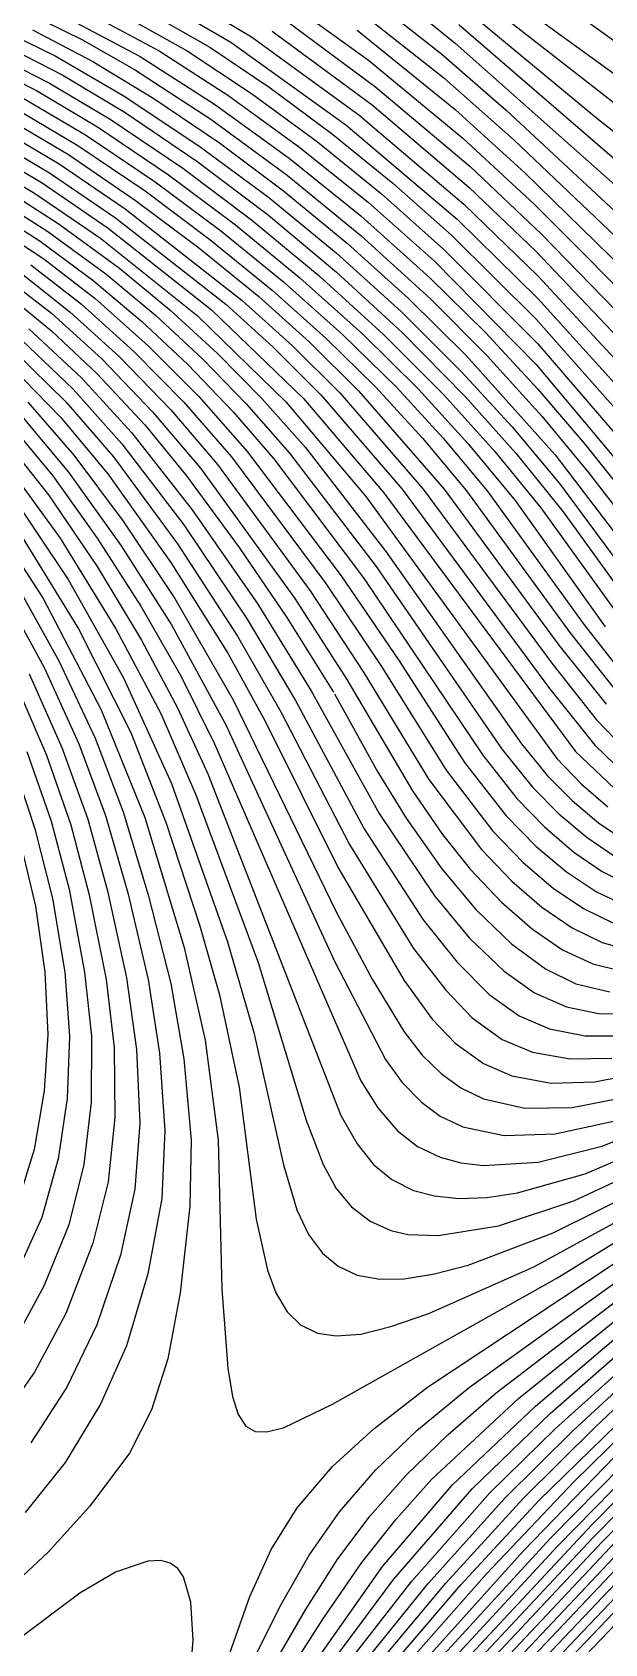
# Model space of a CAD drawing. Header units: inches. Extents: x 2608994 to 2618701, y 1261813 to 1271655.
# Drawn here: x 2616567 to 2616931, y 1262552 to 1263577 of the extents above; entities that cross this region are included whole.
import ezdxf

# ---------------------------------------------------------------- set-up
doc = ezdxf.new("R2010")
doc.units = ezdxf.units.IN
doc.header["$MEASUREMENT"] = 0

msp = doc.modelspace()

# ---------------------------------------------------------------- linework, layer by layer
for points, elevation in [([(2616737, 1262489.9), (2616818.5, 1262590.7), (2616867, 1262644.7), (2616910.7, 1262687.9), (2616995.2, 1262765.7), (2617142.2, 1262905.1), (2617160.8, 1262924.4), (2617178.8, 1262947.2), (2617183.6, 1262949.6), (2617188.4, 1262948.8), (2617260.4, 1262924.9), (2617274.8, 1262923.2), (2617290.4, 1262926.7), (2617321.7, 1262938.7), (2617360, 1262945.4), (2617375.6, 1262950.3), (2617404.4, 1262965.2), (2617439.2, 1262989.5), (2617444, 1262983.3), (2617450, 1262965.2), (2617452.4, 1262970.1), (2617470.4, 1263050.7), (2617548.4, 1263450.3), (2617766.4, 1264588.7)], 331), ([(2616744.3, 1262488.7), (2616829.6, 1262590.8), (2616878.8, 1262644.7), (2616925, 1262690.3), (2617156.2, 1262908.7), (2617172.8, 1262926.5), (2617185.5, 1262944.7), (2617188.4, 1262945.4), (2617194.9, 1262943.5), (2617264, 1262919.8), (2617274.8, 1262918.6), (2617289.2, 1262922.1), (2617321.6, 1262935.8), (2617361.2, 1262942.8), (2617378.2, 1262948.3), (2617406.8, 1262963.2), (2617438, 1262985.3), (2617440.4, 1262984.6), (2617442.8, 1262980.8), (2617450, 1262960.6), (2617451.2, 1262962.9), (2617469.2, 1263041.7), (2617541.2, 1263410.1), (2617767.1, 1264589.9)], 332), ([(2616751.7, 1262479.1), (2616855.6, 1262596.7), (2616911.4, 1262655.5), (2617039.6, 1262781.3), (2617177.6, 1262908.7), (2617196.8, 1262929.7), (2617201.6, 1262931.5), (2617208.8, 1262930.6), (2617271.2, 1262909.7), (2617278.4, 1262908.8), (2617286.8, 1262911.5), (2617321.6, 1262929.9), (2617364.8, 1262938.1), (2617385.2, 1262945), (2617409.2, 1262957.7), (2617438, 1262977.5), (2617442.8, 1262970.7), (2617448.8, 1262950.9), (2617451.2, 1262955.2), (2617470.4, 1263041.4), (2617537.6, 1263385.5), (2617768.5, 1264592.3)], 334), ([(2616754.4, 1262456.3), (2616901, 1262614.7), (2617016.8, 1262732.4), (2617127.2, 1262836.6), (2617171.6, 1262875.4), (2617204, 1262901.2), (2617217.2, 1262907.3), (2617232.8, 1262908.3), (2617289.2, 1262892.8), (2617301, 1262906.3), (2617320.9, 1262920.7), (2617334.8, 1262925.4), (2617368.4, 1262930.7), (2617386.4, 1262936.1), (2617410.4, 1262947.9), (2617436.8, 1262965.5), (2617441.6, 1262958.3), (2617447.6, 1262936.6), (2617450, 1262940.2), (2617469.2, 1263026.1), (2617529.2, 1263333), (2617770.3, 1264594.7)], 337), ([(2616755.7, 1262492.3), (2616839.2, 1262589.7), (2616888.9, 1262643.5), (2617045.6, 1262796), (2617169.2, 1262911.1), (2617183.3, 1262926.7), (2617191.4, 1262939.9), (2617266.4, 1262915.2), (2617276, 1262913.8), (2617288, 1262917.1), (2617321.6, 1262932.8), (2617362.4, 1262940.3), (2617381.6, 1262946.6), (2617408, 1262960.4), (2617438, 1262981.4), (2617442.8, 1262975.8), (2617448.8, 1262956.3), (2617451.2, 1262959), (2617469.6, 1263040.7), (2617538.8, 1263394.7), (2617767.8, 1264591.1)], 333), ([(2616763.5, 1262457.5), (2616922.5, 1262627.9), (2617021.6, 1262728.3), (2617130.8, 1262831.1), (2617174, 1262868.6), (2617205.2, 1262893), (2617220, 1262900.3), (2617236.4, 1262902.5), (2617249.6, 1262900.7), (2617291.6, 1262890.4), (2617304.5, 1262905.1), (2617322.8, 1262918.7), (2617337.2, 1262923.3), (2617369.6, 1262928.1), (2617386.4, 1262933), (2617409.2, 1262943.7), (2617436.8, 1262961.4), (2617441.6, 1262953.1), (2617447.6, 1262931.5), (2617448.8, 1262933.1), (2617468, 1263017.1), (2617522, 1263292.8), (2617770.6, 1264593.5)], 338), ([(2616765.5, 1262476.7), (2616896.3, 1262619.5), (2617003.6, 1262728.3), (2617118.8, 1262837.8), (2617202.8, 1262910.1), (2617214.8, 1262915), (2617226.8, 1262915), (2617285.6, 1262897.8), (2617301.3, 1262911.1), (2617319.6, 1262923.1), (2617337.2, 1262928.5), (2617369.6, 1262933.7), (2617385.2, 1262938.7), (2617409.3, 1262950.7), (2617436.8, 1262969.4), (2617439.2, 1262968), (2617441.6, 1262963.4), (2617447.6, 1262942.4), (2617448.8, 1262941.5), (2617450, 1262944.1), (2617469.2, 1263029.2), (2617531.6, 1263348.4), (2617769.6, 1264593.5)], 336), ([(2616770.8, 1262491.1), (2616878.8, 1262611.1), (2616937, 1262671.1), (2617066, 1262797.5), (2617201.6, 1262920.4), (2617209, 1262923.1), (2617218.4, 1262922.6), (2617276, 1262904.3), (2617282, 1262903.6), (2617321.6, 1262926.9), (2617337.2, 1262931.2), (2617367.2, 1262935.9), (2617388.8, 1262943.4), (2617410.4, 1262954.9), (2617438, 1262973.4), (2617442.5, 1262966.3), (2617448.8, 1262946.1), (2617450, 1262948), (2617469.2, 1263032.4), (2617532.8, 1263357.7), (2617768.9, 1264592.3)], 335), ([(2616780.5, 1262458.7), (2616929.2, 1262617.1), (2617034.8, 1262723.7), (2617136.8, 1262819.2), (2617177.6, 1262854.2), (2617207.6, 1262877.4), (2617224.4, 1262886.9), (2617242.4, 1262891.4), (2617256.8, 1262891.2), (2617297.6, 1262885.4), (2617299.4, 1262893.1), (2617325.2, 1262914.2), (2617340.8, 1262919.1), (2617372, 1262923.1), (2617388.8, 1262927.6), (2617411.6, 1262938), (2617435.6, 1262953.5), (2617440.4, 1262946.2), (2617446.4, 1262922.5), (2617448.8, 1262925.1), (2617468, 1263010.8), (2617518.4, 1263268.1), (2617772.4, 1264598.3)], 340), ([(2616773.2, 1263669.3), (2616966.4, 1263529.4), (2617039.2, 1263472.7), (2617116.4, 1263415.6), (2617193.2, 1263350.3), (2617235.3, 1263316.7), (2617276, 1263286), (2617309.6, 1263263.4), (2617356.4, 1263238.2), (2617376.8, 1263230.7), (2617394.8, 1263226.6), (2617415.2, 1263224.9), (2617429.6, 1263226.4), (2617440.4, 1263229.3), (2617466.8, 1263240.6), (2617472.8, 1263246), (2617477.6, 1263265), (2617514.2, 1263501.5), (2617561.1, 1263751.1)], 274), ([(2616911.2, 1263590.2), (2616956.8, 1263557.6), (2617052.7, 1263481.1), (2617128.4, 1263424.5), (2617198.6, 1263362.3), (2617239.6, 1263328.7), (2617278.4, 1263298.5), (2617312, 1263275.9), (2617340.8, 1263259.7), (2617366, 1263248.8), (2617387.6, 1263242.7), (2617415.2, 1263238.7), (2617429.6, 1263239), (2617440.4, 1263241.6), (2617458.4, 1263249.8), (2617471.6, 1263262), (2617482.4, 1263305.6), (2617516.6, 1263520.7), (2617559.8, 1263749.9)], 273), ([(2616781.6, 1263653.4), (2616966.4, 1263509.3), (2617106.8, 1263404.8), (2617229.5, 1263305.9), (2617283.2, 1263266.6), (2617328.8, 1263237.7), (2617369.6, 1263218.1), (2617386.4, 1263213), (2617400.8, 1263210.9), (2617416.4, 1263211.1), (2617432, 1263214.2), (2617472.8, 1263231.2), (2617474, 1263232), (2617490.3, 1263347.9), (2617510.6, 1263475.1), (2617550.3, 1263691.1)], 275), ([(2616768.9, 1263652.7), (2616926.8, 1263521.7), (2616989.2, 1263472.9), (2617098.4, 1263393.2), (2617233.5, 1263287.9), (2617289.2, 1263248.1), (2617333.6, 1263220.3), (2617372, 1263201.7), (2617387.6, 1263197.2), (2617400.8, 1263195.9), (2617414, 1263196.9), (2617426, 1263199.9), (2617463.2, 1263220.6), (2617474, 1263229.1), (2617507, 1263448.7), (2617547.8, 1263673.1)], 276), ([(2616838, 1263582.2), (2616955.6, 1263480.6), (2616992.8, 1263451.9), (2617092.4, 1263379.9), (2617206.7, 1263292.7), (2617285.6, 1263236), (2617344.4, 1263198.9), (2617364.8, 1263188.5), (2617381.6, 1263182.5), (2617393.6, 1263180.6), (2617405.6, 1263181.5), (2617434.4, 1263196.8), (2617472.8, 1263222.6), (2617474, 1263226.4), (2617508, 1263449.9), (2617547.9, 1263668.3)], 277), ([(2616726.4, 1263659), (2616835.6, 1263570.3), (2616967.6, 1263453.3), (2617222, 1263266), (2617315.6, 1263201), (2617364.8, 1263171.7), (2617378, 1263166.7), (2617390, 1263165), (2617398.4, 1263167.8), (2617412.8, 1263176.3), (2617472.8, 1263218.4), (2617474, 1263223.8), (2617508.2, 1263446.3), (2617547.7, 1263662.3)], 278), ([(2616760, 1263616.4), (2616827.2, 1263563.2), (2616868, 1263527.7), (2616955.6, 1263446.3), (2617008.4, 1263404.9), (2617213.3, 1263257.9), (2617344.4, 1263165.9), (2617363.6, 1263154.6), (2617376.8, 1263149.7), (2617382.8, 1263150.1), (2617393.6, 1263155.9), (2617472.8, 1263215.4), (2617508.4, 1263442.7), (2617546.8, 1263652.7)], 279), ([(2616763.6, 1263599.5), (2616828.4, 1263548.2), (2616873.1, 1263508.7), (2616959.2, 1263426.7), (2617003.6, 1263390.7), (2617266.4, 1263206.3), (2617352.8, 1263142.2), (2617369.6, 1263133.6), (2617380.4, 1263138.4), (2617469.2, 1263208.8), (2617471.6, 1263208.2), (2617472.8, 1263212.5), (2617509.4, 1263443.9), (2617546.6, 1263646.7)], 280), ([(2616773.2, 1263578.5), (2616835.6, 1263528.1), (2616880, 1263487.9), (2616961.6, 1263408.2), (2616995.2, 1263379.4), (2617045.8, 1263343.1), (2617270, 1263190.5), (2617304.8, 1263164), (2617355.2, 1263120.5), (2617361.2, 1263117.2), (2617367.2, 1263119.6), (2617468, 1263204), (2617471.6, 1263204.8), (2617472.8, 1263209.7), (2617509.5, 1263440.3), (2617546.6, 1263641.9)], 281), ([(2616721.6, 1263602.1), (2616780.4, 1263559.4), (2616840.4, 1263509.9), (2616885.8, 1263467.9), (2616965.2, 1263388.4), (2616995.2, 1263361.7), (2617049.2, 1263323.6), (2617268.8, 1263178.8), (2617313, 1263142.7), (2617349.2, 1263103), (2617352.8, 1263100.1), (2617356.4, 1263100.7), (2617413.5, 1263153.5), (2617466.8, 1263199.1), (2617469.2, 1263200), (2617470.4, 1263198.7), (2617471.6, 1263201.8), (2617510.5, 1263441.5), (2617545.4, 1263631.1)], 282), ([(2616727.6, 1263584.9), (2616785.2, 1263542.3), (2616845.2, 1263491.8), (2616890.8, 1263448.6), (2616968.8, 1263368.5), (2616996.4, 1263343.2), (2617045.6, 1263308.9), (2617232.8, 1263191.2), (2617272.4, 1263164), (2617297.3, 1263143.9), (2617317, 1263124.7), (2617330.7, 1263107.9), (2617345.6, 1263082.1), (2617346.8, 1263080.3), (2617348, 1263081), (2617373, 1263109.1), (2617396.8, 1263133.1), (2617466.8, 1263195.2), (2617470.4, 1263194.5), (2617471.6, 1263198.8), (2617510.6, 1263437.9), (2617545.4, 1263626.3)], 283), ([(2616719.2, 1263577.9), (2616782.8, 1263531), (2616844.4, 1263478.7), (2616887.1, 1263437.9), (2616967.6, 1263353.2), (2616998.8, 1263323.7), (2617056, 1263285.5), (2617222, 1263186.3), (2617261.6, 1263160.4), (2617285.6, 1263141.9), (2617304.8, 1263124.4), (2617322.8, 1263103.9), (2617340.8, 1263076.7), (2617343.2, 1263074.9), (2617346.8, 1263075.1), (2617399.6, 1263130.7), (2617465.6, 1263190.4), (2617469.2, 1263189.6), (2617471.6, 1263195.9), (2617510.5, 1263433.1), (2617545.2, 1263620.3)], 284), ([(2616630.4, 1263607.4), (2616692.8, 1263570.9), (2616766, 1263518.4), (2616836.8, 1263458.3), (2616888.3, 1263407.9), (2616976, 1263311), (2617002.4, 1263286.1), (2617023.1, 1263272.3), (2617062.6, 1263249.5), (2617128.2, 1263213.5), (2617199.2, 1263177.2), (2617235.2, 1263156.5), (2617262.8, 1263138), (2617285.6, 1263119.9), (2617302.4, 1263104), (2617331.2, 1263072.7), (2617340.8, 1263069.1), (2617349.2, 1263071.1), (2617436, 1263155.9), (2617464.4, 1263181.6), (2617469.2, 1263180.8), (2617471.6, 1263190.2), (2617512.2, 1263434.3), (2617543.9, 1263604.7)], 286), ([(2616644.8, 1263611.1), (2616706, 1263574.3), (2616774.4, 1263524.7), (2616841.2, 1263467.9), (2616888.3, 1263422.3), (2616972.4, 1263331.6), (2617001.2, 1263304.4), (2617060.9, 1263266.3), (2617139.4, 1263220.7), (2617210, 1263182.1), (2617248.4, 1263158.5), (2617274.8, 1263139.5), (2617297.4, 1263119.9), (2617313.2, 1263103.2), (2617336.4, 1263074.3), (2617342, 1263071.9), (2617348, 1263073.1), (2617424.9, 1263149.9), (2617464.4, 1263185.5), (2617466.8, 1263186.5), (2617469.2, 1263184.4), (2617471.6, 1263193.1), (2617511.4, 1263434.3), (2617544.2, 1263610.7)], 285), ([(2616572.2, 1263595.1), (2616635.2, 1263561.9), (2616682.5, 1263531.5), (2616730, 1263497.2), (2616775.6, 1263460.4), (2616819.5, 1263421.1), (2616854.8, 1263386.4), (2616888.3, 1263350.3), (2616918.4, 1263315), (2616978.4, 1263239.8)], 290), ([(2616583.6, 1263599.5), (2616647.2, 1263565.4), (2616691.6, 1263536.7), (2616736.8, 1263503.9), (2616780.4, 1263468.9), (2616822.4, 1263431.6), (2616887.2, 1263365.9), (2616978.4, 1263257.1)], 289), ([(2616603.4, 1263599.9), (2616665.2, 1263565.4), (2616706, 1263538.3), (2616748, 1263507.5), (2616788.8, 1263474.4), (2616828.5, 1263439.1), (2616888.3, 1263379.1), (2616978.4, 1263274.3)], 288), ([(2616617.2, 1263603.4), (2616679.6, 1263567.7), (2616718, 1263541.8), (2616757.6, 1263512.4), (2616796, 1263481.2), (2616833.2, 1263448.2), (2616887.2, 1263394.7), (2616979.6, 1263290.2), (2617003.6, 1263267.8), (2617056.1, 1263237.5), (2617117.6, 1263205.9), (2617192, 1263170.5), (2617234, 1263147.1), (2617278.4, 1263115.8), (2617328.8, 1263069), (2617334.8, 1263066.7), (2617343.2, 1263066.1), (2617350.4, 1263069.1), (2617463.2, 1263176.8), (2617465.6, 1263177.4), (2617468, 1263174.9), (2617470.4, 1263182.1), (2617512.9, 1263434.3), (2617543.6, 1263598.7)], 287), ([(2616563.2, 1263589.9), (2616598, 1263572.6), (2616631.6, 1263553.5), (2616680.1, 1263521.9), (2616728.8, 1263486.3), (2616775.6, 1263448), (2616820, 1263407.6), (2616856, 1263371.4), (2616890.8, 1263333), (2616920.2, 1263297.5), (2616979.6, 1263220.8)], 291), ([(2616544, 1263580.3), (2616581.2, 1263562.2), (2616624.4, 1263537.1), (2616672.5, 1263505.1), (2616716.8, 1263472.3), (2616760, 1263436.9), (2616801.4, 1263399.5), (2616839.9, 1263361.1), (2616871.8, 1263326.3), (2616902, 1263290.3), (2616985.6, 1263177.2)], 293), ([(2616566.8, 1263578.8), (2616605.2, 1263558.7), (2616644, 1263535.1), (2616685.6, 1263506.9), (2616726.5, 1263476.3), (2616767.2, 1263442.9), (2616806, 1263407.9), (2616842.5, 1263371.9), (2616899.2, 1263308.5), (2616982, 1263200.1)], 292), ([(2616535.6, 1263566.3), (2616577.6, 1263544.9), (2616616.2, 1263521.9), (2616662.3, 1263490.7), (2616706, 1263458), (2616749.2, 1263422.3), (2616790.1, 1263385.1), (2616828.4, 1263346.7), (2616860.8, 1263310.7), (2616890.2, 1263274.7), (2616966.3, 1263169.1)], 295), ([(2616545.2, 1263570.8), (2616586, 1263549.9), (2616625.6, 1263526.1), (2616671.2, 1263495.2), (2616716.8, 1263460.8), (2616760.1, 1263424.7), (2616802, 1263386.2), (2616842, 1263345.5), (2616874.2, 1263309.5), (2616904.4, 1263272.3), (2616991.6, 1263151.7)], 294), ([(2616526.8, 1263561.5), (2616569.2, 1263540.1), (2616608, 1263517.1), (2616653.2, 1263486.6), (2616695.9, 1263454.7), (2616736.9, 1263421.1), (2616776.8, 1263385.3), (2616812.2, 1263350.3), (2616844, 1263315.5), (2616873.7, 1263279.5), (2616931.1, 1263199.1)], 296), ([(2616560.8, 1263535.4), (2616600.4, 1263512), (2616644.8, 1263482.1), (2616686.4, 1263451.1), (2616726.4, 1263418.5), (2616764, 1263385.1), (2616798.2, 1263351.5), (2616828, 1263319.1), (2616856, 1263285.5), (2616917.6, 1263200.3), (2616947, 1263163.1)], 297), ([(2616547.6, 1263524.2), (2616589.6, 1263499.4), (2616632.3, 1263470.3), (2616672.4, 1263440.3), (2616710.7, 1263409.1), (2616742.8, 1263380.3), (2616774.2, 1263349.1), (2616828.6, 1263286.7), (2616901.6, 1263187.5), (2616931.6, 1263149.8)], 299), ([(2616554.8, 1263529.4), (2616595.6, 1263505.3), (2616638.3, 1263476.3), (2616679.6, 1263445.5), (2616719.2, 1263413.2), (2616753.4, 1263382.7), (2616785.1, 1263351.5), (2616814.9, 1263319.1), (2616842.8, 1263285.5), (2616908.5, 1263195.5), (2616939, 1263157.1)], 298), ([(2616535.6, 1263512.6), (2616577.6, 1263487.8), (2616619.6, 1263459.2), (2616689.7, 1263404.3), (2616720.1, 1263376.7), (2616750.1, 1263346.7), (2616801.8, 1263286.7), (2616895.6, 1263159.8), (2616924.4, 1263123.9), (2616949.7, 1263099.5)], 301), ([(2616541.6, 1263518.4), (2616583.6, 1263493.5), (2616625.6, 1263465), (2616700.2, 1263406.7), (2616732.1, 1263377.9), (2616762.2, 1263347.9), (2616815.2, 1263286.7), (2616897.7, 1263175.1), (2616925.6, 1263140), (2616955.2, 1263109.1)], 300), ([(2616529.6, 1263507), (2616572.8, 1263481.4), (2616614.8, 1263452.7), (2616680.6, 1263400.7), (2616739.1, 1263344.3), (2616790.3, 1263284.3), (2616912.1, 1263119.9), (2616941.2, 1263092.2)], 302), ([(2616524.8, 1263500.7), (2616568, 1263475), (2616610, 1263446.2), (2616671.4, 1263397.1), (2616728.1, 1263341.9), (2616778.8, 1263281.9), (2616900.4, 1263115.4), (2616916, 1263099), (2616932.8, 1263084.5)], 303), ([(2616542.8, 1263481.4), (2616583.6, 1263455.2), (2616622.1, 1263427.1), (2616654.1, 1263400.7), (2616684.3, 1263373.1), (2616712.7, 1263344.3), (2616740.5, 1263313.1), (2616791.5, 1263247.1), (2616877.9, 1263124.7), (2616894.4, 1263104.3), (2616910, 1263088.6), (2616926.8, 1263074.5), (2616943.6, 1263063.1)], 304), ([(2616529.6, 1263471.2), (2616571.6, 1263444.4), (2616605.2, 1263419.6), (2616636.1, 1263393.5), (2616665.5, 1263365.9), (2616694.3, 1263335.9), (2616720.2, 1263305.9), (2616777.2, 1263230.3), (2616853.2, 1263117.5), (2616874.9, 1263089.9), (2616892.4, 1263071.9), (2616911.2, 1263055.8), (2616929.2, 1263043.5), (2616947.2, 1263034.3)], 306), ([(2616535.6, 1263476.6), (2616576.4, 1263450.6), (2616613.4, 1263423.5), (2616645.1, 1263397.1), (2616674.9, 1263369.5), (2616702.9, 1263340.7), (2616730.3, 1263309.5), (2616785.3, 1263237.5), (2616865.5, 1263121.1), (2616884.8, 1263097.1), (2616901.6, 1263080.1), (2616919.6, 1263065), (2616936.4, 1263053.6)], 305), ([(2616528.4, 1263463), (2616574, 1263433.1), (2616606.5, 1263407.9), (2616640.2, 1263377.9), (2616672.5, 1263345.5), (2616703.2, 1263310.7), (2616763.1, 1263231.5), (2616800.1, 1263177.5), (2616841.6, 1263112.7), (2616868, 1263078.9), (2616887.2, 1263059.4), (2616906.4, 1263043.3), (2616925.6, 1263030.6), (2616943.6, 1263022.1)], 307), ([(2616544.9, 1263424.7), (2616578.8, 1263398.5), (2616610.8, 1263369.5), (2616643.1, 1263335.9), (2616673.6, 1263299.9), (2616733.6, 1263217.1), (2616766.8, 1263165.5), (2616808.5, 1263094.7), (2616827.6, 1263067.1), (2616845.2, 1263044.9), (2616865, 1263023.9), (2616884.8, 1263006.7), (2616904, 1262993.7), (2616923.2, 1262984.7), (2616941.2, 1262980.2)], 310), ([(2616558.4, 1263424.8), (2616590.5, 1263399.5), (2616622.1, 1263370.7), (2616654.7, 1263337.1), (2616684.4, 1263302.3), (2616743.4, 1263221.9), (2616777.4, 1263170.3), (2616818.9, 1263101.9), (2616852.3, 1263057.5), (2616871.6, 1263037.3), (2616890.8, 1263020.7), (2616910, 1263007.6), (2616929.2, 1262998.3), (2616946, 1262993.6)], 309), ([(2616565.6, 1263429.4), (2616597.8, 1263404.3), (2616631.1, 1263374.3), (2616663, 1263341.9), (2616693.3, 1263307.1), (2616753.3, 1263226.7), (2616788.8, 1263173.9), (2616829.9, 1263107.9), (2616859.6, 1263069.1), (2616878.8, 1263049.2), (2616898, 1263032.9), (2616917.2, 1263019.9), (2616936.4, 1263010.6)], 308), ([(2616547.8, 1263412.7), (2616578.8, 1263387.4), (2616607.9, 1263359.9), (2616638.1, 1263327.5), (2616664.7, 1263295.1), (2616698.3, 1263249.5), (2616728.5, 1263205.1), (2616758.2, 1263157.6)], 311), ([(2616559.9, 1263381.5), (2616592.5, 1263350.3), (2616623.6, 1263315.5), (2616662.9, 1263263.9), (2616703.3, 1263203.9), (2616734.1, 1263152.3), (2616777.8, 1263070.7), (2616815.2, 1263012.8), (2616836.8, 1262985.8), (2616857.2, 1262965.3), (2616876.4, 1262951.7), (2616895.6, 1262943.4), (2616918.4, 1262939), (2616942.4, 1262939)], 313), ([(2616564.4, 1263388.7), (2616597.9, 1263357.5), (2616629.8, 1263322.7), (2616668.4, 1263273.5), (2616710, 1263213.5), (2616744.1, 1263158.3), (2616787.3, 1263080.3), (2616822.4, 1263028), (2616844.8, 1263001.1), (2616866.8, 1262980.1), (2616886, 1262966.3), (2616906.4, 1262957.3), (2616926.8, 1262953.1), (2616949.6, 1262952.7)], 312), ([(2616555.3, 1263374.3), (2616588.2, 1263341.9), (2616618.2, 1263307.1), (2616658.9, 1263251.9), (2616697.2, 1263193.1), (2616724.8, 1263145.1), (2616768.4, 1263060.6), (2616809.2, 1262994.5), (2616829.6, 1262967.9), (2616846.4, 1262950.4), (2616865.6, 1262936.7), (2616884.8, 1262928.6), (2616908.8, 1262924.3), (2616935.2, 1262924.8)], 314), ([(2616553.1, 1263364.7), (2616584.8, 1263332.3), (2616614.6, 1263296.3), (2616654.7, 1263239.9), (2616690.9, 1263182.3), (2616714.7, 1263139.1), (2616761.2, 1263045.7), (2616803.2, 1262974.1), (2616821, 1262949.5), (2616835.6, 1262934.3), (2616853.6, 1262921.3), (2616871.6, 1262913.5), (2616896.8, 1262908.9), (2616924.4, 1262909.7), (2616955.6, 1262915.9)], 315), ([(2616563.7, 1263341.9), (2616593.1, 1263308.3), (2616624.4, 1263266.3), (2616657.2, 1263217.1), (2616694.7, 1263152.3), (2616760, 1263017.9), (2616782.8, 1262975.1), (2616803.2, 1262941.5), (2616814.7, 1262926.7), (2616826.9, 1262914.7), (2616839.2, 1262905.8), (2616853.6, 1262898.9), (2616880, 1262893), (2616910, 1262893.4), (2616943.6, 1262899.9)], 316), ([(2616560.5, 1263332.3), (2616589.7, 1263297.5), (2616623.1, 1263250.7), (2616655.1, 1263200.3), (2616689.8, 1263136.7), (2616758.8, 1262986.5), (2616791.2, 1262924), (2616802, 1262909.3), (2616814.2, 1262896.7), (2616826, 1262887.9), (2616840.4, 1262881), (2616866.8, 1262875.5), (2616899.2, 1262876.6), (2616936.4, 1262884.6)], 317), ([(2616553.8, 1263326.3), (2616579.6, 1263295.1), (2616607.9, 1263255.5), (2616635.6, 1263212.3), (2616661, 1263167.9), (2616682.6, 1263124.7), (2616775.6, 1262910.3), (2616786.4, 1262893.1), (2616798.7, 1262878.7), (2616811.6, 1262868.6), (2616826, 1262861.7), (2616839.2, 1262858.1), (2616853.6, 1262856.4), (2616888.4, 1262858.7), (2616929.2, 1262868.8), (2616970, 1262885.3)], 318), ([(2616551.3, 1263315.5), (2616576.8, 1263283.1), (2616607.8, 1263237.5), (2616636.1, 1263190.7), (2616659, 1263147.5), (2616678.2, 1263105.5), (2616762.9, 1262888.3), (2616773.2, 1262870.3), (2616783.7, 1262857.1), (2616795.4, 1262847.5), (2616809.2, 1262840.6), (2616822.4, 1262837.1), (2616838, 1262835.5), (2616856, 1262836.2), (2616875.2, 1262839.1), (2616918.4, 1262851.2), (2616964, 1262870.6)], 319), ([(2616549.4, 1263303.5), (2616584.3, 1263255.5), (2616619.8, 1263197.9), (2616648.3, 1263143.9), (2616670.7, 1263092.3), (2616710.2, 1262985.5), (2616740.8, 1262885.4), (2616751.6, 1262857.2), (2616760, 1262841.9), (2616769.6, 1262830.2), (2616781.6, 1262821), (2616794.8, 1262815.2), (2616805.6, 1262812.7), (2616824.8, 1262812), (2616863.2, 1262818.2), (2616911.2, 1262834), (2616961.6, 1262857.5)], 320), ([(2616532.9, 1263279.5), (2616573.4, 1263217.1), (2616610.5, 1263146.3), (2616638.1, 1263077.9), (2616663.2, 1262995.1), (2616676.5, 1262936.3), (2616684.8, 1262872.7), (2616687.2, 1262777.9), (2616690.9, 1262727.5), (2616694, 1262709.5), (2616697.6, 1262698.1), (2616702.4, 1262690.8), (2616708.4, 1262687.4), (2616715.6, 1262687), (2616726.4, 1262689.7), (2616757.6, 1262704.6), (2616900.4, 1262784.8), (2616971.2, 1262828.6)], 323), ([(2616551.6, 1263285.5), (2616589.5, 1263229.1), (2616624.7, 1263166.7), (2616655.2, 1263099.5), (2616690.7, 1262998.7), (2616707.5, 1262941.1), (2616726.4, 1262856.9), (2616734.9, 1262828.3), (2616742.4, 1262812.7), (2616751.3, 1262800.7), (2616761.2, 1262792.4), (2616773.2, 1262786.8), (2616787.6, 1262784.2), (2616803.2, 1262784.4), (2616822.4, 1262787.5), (2616844, 1262793.2), (2616898, 1262813.6), (2616955.6, 1262842.2)], 321), ([(2616556.2, 1263262.7), (2616596, 1263197.9), (2616629.2, 1263131.9), (2616651.8, 1263074.3), (2616673, 1263009.5), (2616685.6, 1262965.1), (2616698.1, 1262906.3), (2616709, 1262822.3), (2616716.2, 1262789.9), (2616721.6, 1262775.5), (2616728.8, 1262763.5), (2616737.3, 1262755.1), (2616748, 1262749.9), (2616760, 1262748.1), (2616775.6, 1262749.3), (2616794.8, 1262754), (2616818.8, 1262762.3), (2616886, 1262792.3), (2616954.4, 1262829.5)], 322), ([(2616555.5, 1263227.9), (2616583.5, 1263177.5), (2616606.6, 1263128.3), (2616624.5, 1263081.5), (2616640.4, 1263028.7), (2616654.7, 1262972.3), (2616663, 1262924.3), (2616667.6, 1262872.7), (2616666.9, 1262830.7), (2616660.7, 1262775.5), (2616652.8, 1262733.5), (2616642.5, 1262701.1), (2616628.5, 1262673.5), (2616603.2, 1262639.9), (2616576.4, 1262610.4), (2616560.8, 1262595.7)], 324), ([(2616547.7, 1263221.9), (2616574.3, 1263172.7), (2616596.2, 1263124.7), (2616613.2, 1263079.1), (2616627.3, 1263029.9), (2616640.3, 1262974.7), (2616647.6, 1262927.9), (2616651, 1262878.7), (2616649, 1262835.5), (2616640.1, 1262787.5), (2616626.5, 1262741.9), (2616610, 1262704.7), (2616587.4, 1262667.5), (2616562, 1262635.9)], 325), ([(2616555.4, 1263164.3), (2616575.6, 1263117.5), (2616591.1, 1263073.1), (2616602.8, 1263028.7), (2616613.5, 1262974.7), (2616618.6, 1262931.5), (2616619.1, 1262887.1), (2616614.8, 1262846.1), (2616605.2, 1262807), (2616587.9, 1262762.3), (2616568, 1262725), (2616544, 1262691.2)], 327), ([(2616564.5, 1263169.1), (2616585.4, 1263122.3), (2616601.9, 1263076.7), (2616614.5, 1263031.1), (2616626.5, 1262975.9), (2616632.9, 1262930.3), (2616634.9, 1262883.5), (2616631.8, 1262841.5), (2616622.7, 1262799.5), (2616607.6, 1262755.1), (2616588.5, 1262715.5), (2616565.6, 1262680.2)], 326), ([(2616758.9, 1263156.5), (2616786.4, 1263106.7), (2616804.4, 1263077.5), (2616827.2, 1263045.1), (2616848.8, 1263019.4), (2616871.5, 1262997.5), (2616893.2, 1262981.6), (2616912.4, 1262972.1), (2616934, 1262966.9)], 311), ([(2616553.5, 1263115.1), (2616568.3, 1263070.7), (2616579.4, 1263026.3), (2616587.2, 1262979.5), (2616590.3, 1262938.7), (2616588.8, 1262899.1), (2616583.1, 1262860.7), (2616572.6, 1262823.5), (2616556, 1262786.3)], 329), ([(2616563.1, 1263119.9), (2616578.5, 1263075.5), (2616590, 1263032.3), (2616599.9, 1262979.5), (2616604.2, 1262938.7), (2616604, 1262896.7), (2616599.4, 1262857.1), (2616589.8, 1262818.7), (2616574, 1262779.7), (2616553.6, 1262742.3)], 328), ([(2616558.1, 1263065.9), (2616568.6, 1263021.5), (2616574.5, 1262979.5), (2616576.4, 1262939.9), (2616574.2, 1262903.9), (2616567.7, 1262866.7), (2616556.3, 1262829.5)], 330), ([(2616682, 1262517.5), (2616705, 1262582.3), (2616718.6, 1262612.3), (2616735.2, 1262638.7), (2616757.6, 1262665), (2616783.8, 1262689.1), (2616818.1, 1262715.5), (2616954.4, 1262805.8)], 324), ([(2616712.7, 1262492.3), (2616789.3, 1262601.5), (2616833.7, 1262653.1), (2616886.7, 1262703.5), (2617014.4, 1262811.9)], 328), ([(2616679.6, 1262486.3), (2616724.3, 1262576.3), (2616742.7, 1262608.7), (2616762.1, 1262636.3), (2616785, 1262662.7), (2616811.3, 1262687.9), (2616844.8, 1262715.5), (2616966.4, 1262802.9)], 325), ([(2616690.4, 1262487.5), (2616740.3, 1262573.9), (2616761, 1262606.3), (2616781.6, 1262633.7), (2616804.1, 1262659.1), (2616831.1, 1262685.5), (2616861.8, 1262711.9), (2616973.6, 1262797.5)], 326), ([(2616716, 1262485.1), (2616796.3, 1262593.1), (2616846.4, 1262650.8), (2616896.1, 1262698.7), (2617014.4, 1262802.5)], 329), ([(2616701.6, 1262489.9), (2616751.4, 1262567.9), (2616776.2, 1262603.9), (2616798, 1262631.5), (2616820.6, 1262656.7), (2616875.9, 1262708.3), (2616978.4, 1262790.7)], 327), ([(2616726.5, 1262487.5), (2616808, 1262592.2), (2616857.7, 1262648.3), (2616899.3, 1262689.1), (2617000, 1262779.6)], 330), ([(2616772.6, 1262458.7), (2616923.1, 1262619.5), (2617031.2, 1262728.9)], 339), ([(2616789.6, 1262459.9), (2616937.6, 1262617.1)], 341), ([(2616798.7, 1262461.1), (2616943.6, 1262614.6)], 342), ([(2616806.6, 1262461.1), (2616953.2, 1262615.8)], 343), ([(2616815.7, 1262462.3), (2616958, 1262612.1)], 344), ([(2616542.3, 1262428.7), (2616605.2, 1262436.9), (2616630.6, 1262443.1), (2616642.5, 1262457.5), (2616652.9, 1262476.7), (2616660.9, 1262499.5), (2616666.5, 1262525.9), (2616669, 1262554.7), (2616667.5, 1262578.7), (2616662.8, 1262594.9), (2616659.2, 1262600.1), (2616654.4, 1262603.6), (2616648.4, 1262605.3), (2616640, 1262604.9), (2616619.6, 1262597.8), (2616596.8, 1262584.5), (2616558.4, 1262555.6)], 323), ([(2616824.8, 1262463.5), (2616962.8, 1262608.5)], 345), ([(2616832.7, 1262463.5), (2616972.6, 1262609.9)], 346), ([(2616841.8, 1262464.7), (2616976.2, 1262605.1)], 347)]:
    msp.add_lwpolyline(points, dxfattribs=dict(elevation=elevation))

doc.saveas('drawing.dxf')
